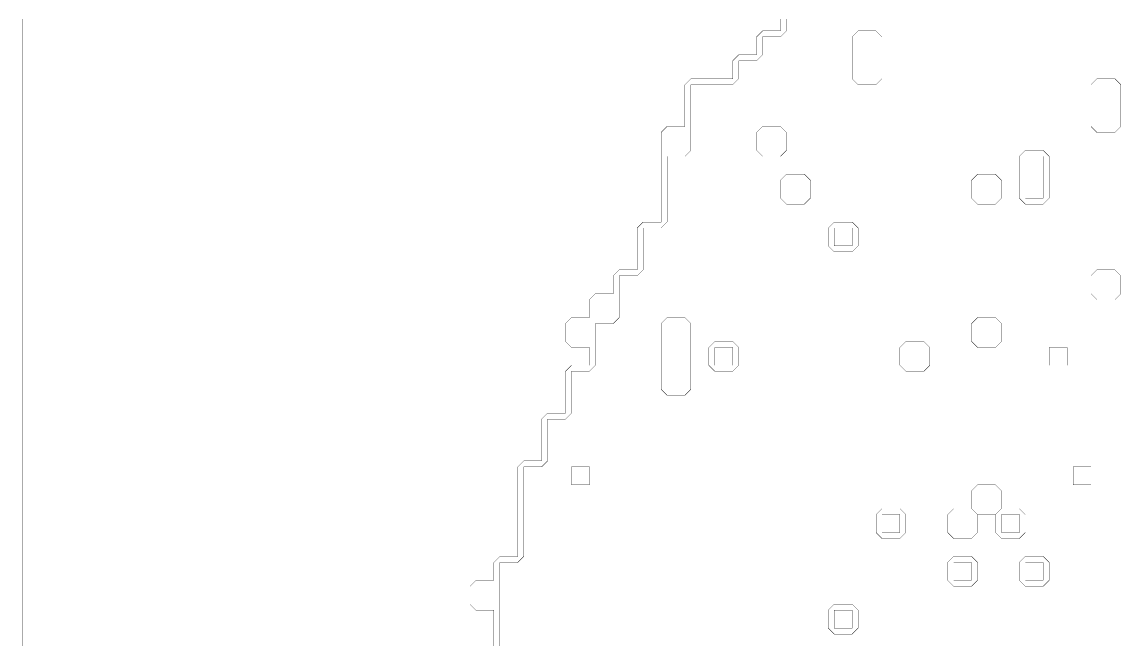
# Model space of a CAD drawing. Header units: metres. Extents: x 0 to 4990, y -4990 to 0.
# Drawn here: x 0 to 1797, y -2358 to -1343 of the extents above; entities that cross this region are included whole.
import ezdxf

# ---------------------------------------------------------------- set-up
doc = ezdxf.new("R2010")
doc.units = ezdxf.units.M
doc.layers.add('conductor', color=1, linetype='Continuous')
doc.layers.add('substrate', color=5, linetype='Continuous')

msp = doc.modelspace()

# ---------------------------------------------------------------- linework, layer by layer
at = {"layer": 'conductor', "const_width": 0.5}
msp.add_lwpolyline([(1250, -1337.890625), (1250, -1347.65625), (1250, -1357.421875), (1240.234375, -1367.1875), (1230.46875, -1367.1875), (1220.703125, -1367.1875), (1210.9375, -1367.1875), (1210.9375, -1376.953125), (1210.9375, -1386.71875), (1210.9375, -1396.484375), (1201.171875, -1406.25), (1191.40625, -1406.25), (1181.640625, -1406.25), (1171.875, -1406.25), (1171.875, -1416.015625), (1171.875, -1425.78125), (1171.875, -1435.546875), (1162.109375, -1445.3125), (1152.34375, -1445.3125), (1142.578125, -1445.3125), (1132.8125, -1445.3125), (1123.046875, -1445.3125), (1113.28125, -1445.3125), (1103.515625, -1445.3125), (1093.75, -1445.3125), (1093.75, -1455.078125), (1093.75, -1464.84375), (1093.75, -1474.609375), (1093.75, -1484.375), (1093.75, -1494.140625), (1093.75, -1503.90625), (1093.75, -1513.671875), (1093.75, -1523.4375), (1093.75, -1533.203125), (1093.75, -1542.96875), (1093.75, -1552.734375), (1083.984375, -1562.5), (1074.21875, -1562.5), (1064.453125, -1562.5), (1054.6875, -1562.5), (1054.6875, -1572.265625), (1054.6875, -1582.03125), (1054.6875, -1591.796875), (1054.6875, -1601.5625), (1054.6875, -1611.328125), (1054.6875, -1621.09375), (1054.6875, -1630.859375), (1054.6875, -1640.625), (1054.6875, -1650.390625), (1054.6875, -1660.15625), (1054.6875, -1669.921875), (1044.921875, -1679.6875), (1035.15625, -1679.6875), (1025.390625, -1679.6875), (1015.625, -1679.6875), (1015.625, -1689.453125), (1015.625, -1699.21875), (1015.625, -1708.984375), (1015.625, -1718.75), (1015.625, -1728.515625), (1015.625, -1738.28125), (1015.625, -1748.046875), (1005.859375, -1757.8125), (996.09375, -1757.8125), (986.328125, -1757.8125), (976.5625, -1757.8125), (976.5625, -1767.578125), (976.5625, -1777.34375), (976.5625, -1787.109375), (976.5625, -1796.875), (976.5625, -1806.640625), (976.5625, -1816.40625), (976.5625, -1826.171875), (966.796875, -1835.9375), (957.03125, -1835.9375), (947.265625, -1835.9375), (937.5, -1835.9375), (937.5, -1845.703125), (937.5, -1855.46875), (937.5, -1865.234375), (937.5, -1875), (937.5, -1884.765625), (937.5, -1894.53125), (937.5, -1904.296875), (927.734375, -1914.0625), (917.96875, -1914.0625), (908.203125, -1914.0625), (898.4375, -1914.0625), (898.4375, -1923.828125), (898.4375, -1933.59375), (898.4375, -1943.359375), (898.4375, -1953.125), (898.4375, -1962.890625), (898.4375, -1972.65625), (898.4375, -1982.421875), (888.671875, -1992.1875), (878.90625, -1992.1875), (869.140625, -1992.1875), (859.375, -1992.1875), (859.375, -2001.953125), (859.375, -2011.71875), (859.375, -2021.484375), (859.375, -2031.25), (859.375, -2041.015625), (859.375, -2050.78125), (859.375, -2060.546875), (849.609375, -2070.3125), (839.84375, -2070.3125), (830.078125, -2070.3125), (820.3125, -2070.3125), (820.3125, -2080.078125), (820.3125, -2089.84375), (820.3125, -2099.609375), (820.3125, -2109.375), (820.3125, -2119.140625), (820.3125, -2128.90625), (820.3125, -2138.671875), (820.3125, -2148.4375), (820.3125, -2158.203125), (820.3125, -2167.96875), (820.3125, -2177.734375), (820.3125, -2187.5), (820.3125, -2197.265625), (820.3125, -2207.03125), (820.3125, -2216.796875), (810.546875, -2226.5625), (800.78125, -2226.5625), (791.015625, -2226.5625), (781.25, -2226.5625), (781.25, -2236.328125), (781.25, -2246.09375), (781.25, -2255.859375), (781.25, -2265.625), (781.25, -2275.390625), (781.25, -2285.15625), (781.25, -2294.921875), (781.25, -2304.6875), (781.25, -2314.453125), (781.25, -2324.21875), (781.25, -2333.984375), (781.25, -2343.75), (781.25, -2353.515625), (781.25, -2363.28125)], dxfattribs=at)
for points in [[(1357.421875, -1367.1875), (1367.1875, -1357.421875), (1376.953125, -1357.421875), (1386.71875, -1357.421875), (1396.484375, -1357.421875), (1406.25, -1367.1875), (1406.25, -1376.953125), (1406.25, -1386.71875), (1406.25, -1396.484375), (1406.25, -1406.25), (1406.25, -1416.015625), (1406.25, -1425.78125), (1406.25, -1435.546875), (1396.484375, -1445.3125), (1386.71875, -1445.3125), (1376.953125, -1445.3125), (1367.1875, -1445.3125), (1357.421875, -1435.546875), (1357.421875, -1425.78125), (1357.421875, -1416.015625), (1357.421875, -1406.25), (1357.421875, -1396.484375), (1357.421875, -1386.71875), (1357.421875, -1376.953125)], [(1748.046875, -1445.3125), (1757.8125, -1435.546875), (1767.578125, -1435.546875), (1777.34375, -1435.546875), (1787.109375, -1435.546875), (1796.875, -1445.3125), (1796.875, -1455.078125), (1796.875, -1464.84375), (1796.875, -1474.609375), (1796.875, -1484.375), (1796.875, -1494.140625), (1796.875, -1503.90625), (1796.875, -1513.671875), (1787.109375, -1523.4375), (1777.34375, -1523.4375), (1767.578125, -1523.4375), (1757.8125, -1523.4375), (1748.046875, -1513.671875), (1748.046875, -1503.90625), (1748.046875, -1494.140625), (1748.046875, -1484.375), (1748.046875, -1474.609375), (1748.046875, -1464.84375), (1748.046875, -1455.078125)], [(1201.171875, -1523.4375), (1210.9375, -1513.671875), (1220.703125, -1513.671875), (1230.46875, -1513.671875), (1240.234375, -1513.671875), (1250, -1523.4375), (1250, -1533.203125), (1250, -1542.96875), (1250, -1552.734375), (1240.234375, -1562.5), (1230.46875, -1562.5), (1220.703125, -1562.5), (1210.9375, -1562.5), (1201.171875, -1552.734375), (1201.171875, -1542.96875), (1201.171875, -1533.203125)], [(1630.859375, -1562.5), (1640.625, -1552.734375), (1650.390625, -1552.734375), (1660.15625, -1552.734375), (1669.921875, -1552.734375), (1679.6875, -1562.5), (1679.6875, -1572.265625), (1679.6875, -1582.03125), (1679.6875, -1591.796875), (1679.6875, -1601.5625), (1679.6875, -1611.328125), (1679.6875, -1621.09375), (1679.6875, -1630.859375), (1669.921875, -1640.625), (1660.15625, -1640.625), (1650.390625, -1640.625), (1640.625, -1640.625), (1630.859375, -1630.859375), (1630.859375, -1621.09375), (1630.859375, -1611.328125), (1630.859375, -1601.5625), (1630.859375, -1591.796875), (1630.859375, -1582.03125), (1630.859375, -1572.265625)], [(1240.234375, -1601.5625), (1250, -1591.796875), (1259.765625, -1591.796875), (1269.53125, -1591.796875), (1279.296875, -1591.796875), (1289.0625, -1601.5625), (1289.0625, -1611.328125), (1289.0625, -1621.09375), (1289.0625, -1630.859375), (1279.296875, -1640.625), (1269.53125, -1640.625), (1259.765625, -1640.625), (1250, -1640.625), (1240.234375, -1630.859375), (1240.234375, -1621.09375), (1240.234375, -1611.328125)], [(1552.734375, -1601.5625), (1562.5, -1591.796875), (1572.265625, -1591.796875), (1582.03125, -1591.796875), (1591.796875, -1591.796875), (1601.5625, -1601.5625), (1601.5625, -1611.328125), (1601.5625, -1621.09375), (1601.5625, -1630.859375), (1591.796875, -1640.625), (1582.03125, -1640.625), (1572.265625, -1640.625), (1562.5, -1640.625), (1552.734375, -1630.859375), (1552.734375, -1621.09375), (1552.734375, -1611.328125)], [(1318.359375, -1679.6875), (1328.125, -1669.921875), (1337.890625, -1669.921875), (1347.65625, -1669.921875), (1357.421875, -1669.921875), (1367.1875, -1679.6875), (1367.1875, -1689.453125), (1367.1875, -1699.21875), (1367.1875, -1708.984375), (1357.421875, -1718.75), (1347.65625, -1718.75), (1337.890625, -1718.75), (1328.125, -1718.75), (1318.359375, -1708.984375), (1318.359375, -1699.21875), (1318.359375, -1689.453125)], [(1748.046875, -1757.8125), (1757.8125, -1748.046875), (1767.578125, -1748.046875), (1777.34375, -1748.046875), (1787.109375, -1748.046875), (1796.875, -1757.8125), (1796.875, -1767.578125), (1796.875, -1777.34375), (1796.875, -1787.109375), (1787.109375, -1796.875), (1777.34375, -1796.875), (1767.578125, -1796.875), (1757.8125, -1796.875), (1748.046875, -1787.109375), (1748.046875, -1777.34375), (1748.046875, -1767.578125)], [(1044.921875, -1835.9375), (1054.6875, -1826.171875), (1064.453125, -1826.171875), (1074.21875, -1826.171875), (1083.984375, -1826.171875), (1093.75, -1835.9375), (1093.75, -1845.703125), (1093.75, -1855.46875), (1093.75, -1865.234375), (1093.75, -1875), (1093.75, -1884.765625), (1093.75, -1894.53125), (1093.75, -1904.296875), (1093.75, -1914.0625), (1093.75, -1923.828125), (1093.75, -1933.59375), (1093.75, -1943.359375), (1083.984375, -1953.125), (1074.21875, -1953.125), (1064.453125, -1953.125), (1054.6875, -1953.125), (1044.921875, -1943.359375), (1044.921875, -1933.59375), (1044.921875, -1923.828125), (1044.921875, -1914.0625), (1044.921875, -1904.296875), (1044.921875, -1894.53125), (1044.921875, -1884.765625), (1044.921875, -1875), (1044.921875, -1865.234375), (1044.921875, -1855.46875), (1044.921875, -1845.703125)], [(1552.734375, -1835.9375), (1562.5, -1826.171875), (1572.265625, -1826.171875), (1582.03125, -1826.171875), (1591.796875, -1826.171875), (1601.5625, -1835.9375), (1601.5625, -1845.703125), (1601.5625, -1855.46875), (1601.5625, -1865.234375), (1591.796875, -1875), (1582.03125, -1875), (1572.265625, -1875), (1562.5, -1875), (1552.734375, -1865.234375), (1552.734375, -1855.46875), (1552.734375, -1845.703125)], [(1123.046875, -1875), (1132.8125, -1865.234375), (1142.578125, -1865.234375), (1152.34375, -1865.234375), (1162.109375, -1865.234375), (1171.875, -1875), (1171.875, -1884.765625), (1171.875, -1894.53125), (1171.875, -1904.296875), (1162.109375, -1914.0625), (1152.34375, -1914.0625), (1142.578125, -1914.0625), (1132.8125, -1914.0625), (1123.046875, -1904.296875), (1123.046875, -1894.53125), (1123.046875, -1884.765625)], [(1435.546875, -1875), (1445.3125, -1865.234375), (1455.078125, -1865.234375), (1464.84375, -1865.234375), (1474.609375, -1865.234375), (1484.375, -1875), (1484.375, -1884.765625), (1484.375, -1894.53125), (1484.375, -1904.296875), (1474.609375, -1914.0625), (1464.84375, -1914.0625), (1455.078125, -1914.0625), (1445.3125, -1914.0625), (1435.546875, -1904.296875), (1435.546875, -1894.53125), (1435.546875, -1884.765625)], [(1552.734375, -2109.375), (1562.5, -2099.609375), (1572.265625, -2099.609375), (1582.03125, -2099.609375), (1591.796875, -2099.609375), (1601.5625, -2109.375), (1601.5625, -2119.140625), (1601.5625, -2128.90625), (1601.5625, -2138.671875), (1591.796875, -2148.4375), (1582.03125, -2148.4375), (1572.265625, -2148.4375), (1562.5, -2148.4375), (1552.734375, -2138.671875), (1552.734375, -2128.90625), (1552.734375, -2119.140625)], [(1396.484375, -2148.4375), (1406.25, -2138.671875), (1416.015625, -2138.671875), (1425.78125, -2138.671875), (1435.546875, -2138.671875), (1445.3125, -2148.4375), (1445.3125, -2158.203125), (1445.3125, -2167.96875), (1445.3125, -2177.734375), (1435.546875, -2187.5), (1425.78125, -2187.5), (1416.015625, -2187.5), (1406.25, -2187.5), (1396.484375, -2177.734375), (1396.484375, -2167.96875), (1396.484375, -2158.203125)], [(1513.671875, -2148.4375), (1523.4375, -2138.671875), (1533.203125, -2138.671875), (1542.96875, -2138.671875), (1552.734375, -2138.671875), (1562.5, -2148.4375), (1562.5, -2158.203125), (1562.5, -2167.96875), (1562.5, -2177.734375), (1552.734375, -2187.5), (1542.96875, -2187.5), (1533.203125, -2187.5), (1523.4375, -2187.5), (1513.671875, -2177.734375), (1513.671875, -2167.96875), (1513.671875, -2158.203125)], [(1591.796875, -2148.4375), (1601.5625, -2138.671875), (1611.328125, -2138.671875), (1621.09375, -2138.671875), (1630.859375, -2138.671875), (1640.625, -2148.4375), (1640.625, -2158.203125), (1640.625, -2167.96875), (1640.625, -2177.734375), (1630.859375, -2187.5), (1621.09375, -2187.5), (1611.328125, -2187.5), (1601.5625, -2187.5), (1591.796875, -2177.734375), (1591.796875, -2167.96875), (1591.796875, -2158.203125)], [(1513.671875, -2226.5625), (1523.4375, -2216.796875), (1533.203125, -2216.796875), (1542.96875, -2216.796875), (1552.734375, -2216.796875), (1562.5, -2226.5625), (1562.5, -2236.328125), (1562.5, -2246.09375), (1562.5, -2255.859375), (1552.734375, -2265.625), (1542.96875, -2265.625), (1533.203125, -2265.625), (1523.4375, -2265.625), (1513.671875, -2255.859375), (1513.671875, -2246.09375), (1513.671875, -2236.328125)], [(1630.859375, -2226.5625), (1640.625, -2216.796875), (1650.390625, -2216.796875), (1660.15625, -2216.796875), (1669.921875, -2216.796875), (1679.6875, -2226.5625), (1679.6875, -2236.328125), (1679.6875, -2246.09375), (1679.6875, -2255.859375), (1669.921875, -2265.625), (1660.15625, -2265.625), (1650.390625, -2265.625), (1640.625, -2265.625), (1630.859375, -2255.859375), (1630.859375, -2246.09375), (1630.859375, -2236.328125)], [(1318.359375, -2304.6875), (1328.125, -2294.921875), (1337.890625, -2294.921875), (1347.65625, -2294.921875), (1357.421875, -2294.921875), (1367.1875, -2304.6875), (1367.1875, -2314.453125), (1367.1875, -2324.21875), (1367.1875, -2333.984375), (1357.421875, -2343.75), (1347.65625, -2343.75), (1337.890625, -2343.75), (1328.125, -2343.75), (1318.359375, -2333.984375), (1318.359375, -2324.21875), (1318.359375, -2314.453125)]]:
    msp.add_lwpolyline(points, close=True, dxfattribs=at)
at = {"layer": 'substrate', "const_width": 0.5}
for points in [[(0, -1337.890625), (0, -1347.65625), (0, -1357.421875), (0, -1367.1875), (0, -1376.953125), (0, -1386.71875), (0, -1396.484375), (0, -1406.25), (0, -1416.015625), (0, -1425.78125), (0, -1435.546875), (0, -1445.3125), (0, -1455.078125), (0, -1464.84375), (0, -1474.609375), (0, -1484.375), (0, -1494.140625), (0, -1503.90625), (0, -1513.671875), (0, -1523.4375), (0, -1533.203125), (0, -1542.96875), (0, -1552.734375), (0, -1562.5), (0, -1572.265625), (0, -1582.03125), (0, -1591.796875), (0, -1601.5625), (0, -1611.328125), (0, -1621.09375), (0, -1630.859375), (0, -1640.625), (0, -1650.390625), (0, -1660.15625), (0, -1669.921875), (0, -1679.6875), (0, -1689.453125), (0, -1699.21875), (0, -1708.984375), (0, -1718.75), (0, -1728.515625), (0, -1738.28125), (0, -1748.046875), (0, -1757.8125), (0, -1767.578125), (0, -1777.34375), (0, -1787.109375), (0, -1796.875), (0, -1806.640625), (0, -1816.40625), (0, -1826.171875), (0, -1835.9375), (0, -1845.703125), (0, -1855.46875), (0, -1865.234375), (0, -1875), (0, -1884.765625), (0, -1894.53125), (0, -1904.296875), (0, -1914.0625), (0, -1923.828125), (0, -1933.59375), (0, -1943.359375), (0, -1953.125), (0, -1962.890625), (0, -1972.65625), (0, -1982.421875), (0, -1992.1875), (0, -2001.953125), (0, -2011.71875), (0, -2021.484375), (0, -2031.25), (0, -2041.015625), (0, -2050.78125), (0, -2060.546875), (0, -2070.3125), (0, -2080.078125), (0, -2089.84375), (0, -2099.609375), (0, -2109.375), (0, -2119.140625), (0, -2128.90625), (0, -2138.671875), (0, -2148.4375), (0, -2158.203125), (0, -2167.96875), (0, -2177.734375), (0, -2187.5), (0, -2197.265625), (0, -2207.03125), (0, -2216.796875), (0, -2226.5625), (0, -2236.328125), (0, -2246.09375), (0, -2255.859375), (0, -2265.625), (0, -2275.390625), (0, -2285.15625), (0, -2294.921875), (0, -2304.6875), (0, -2314.453125), (0, -2324.21875), (0, -2333.984375), (0, -2343.75), (0, -2353.515625), (0, -2363.28125)], [(771.484375, -2363.28125), (771.484375, -2353.515625), (771.484375, -2343.75), (771.484375, -2333.984375), (771.484375, -2324.21875), (771.484375, -2314.453125), (771.484375, -2304.6875), (761.71875, -2304.6875), (751.953125, -2304.6875), (742.1875, -2304.6875), (732.421875, -2294.921875), (732.421875, -2285.15625), (732.421875, -2275.390625), (732.421875, -2265.625), (742.1875, -2255.859375), (751.953125, -2255.859375), (761.71875, -2255.859375), (771.484375, -2255.859375), (771.484375, -2246.09375), (771.484375, -2236.328125), (771.484375, -2226.5625), (781.25, -2216.796875), (791.015625, -2216.796875), (800.78125, -2216.796875), (810.546875, -2216.796875), (810.546875, -2207.03125), (810.546875, -2197.265625), (810.546875, -2187.5), (810.546875, -2177.734375), (810.546875, -2167.96875), (810.546875, -2158.203125), (810.546875, -2148.4375), (810.546875, -2138.671875), (810.546875, -2128.90625), (810.546875, -2119.140625), (810.546875, -2109.375), (810.546875, -2099.609375), (810.546875, -2089.84375), (810.546875, -2080.078125), (810.546875, -2070.3125), (820.3125, -2060.546875), (830.078125, -2060.546875), (839.84375, -2060.546875), (849.609375, -2060.546875), (849.609375, -2050.78125), (849.609375, -2041.015625), (849.609375, -2031.25), (849.609375, -2021.484375), (849.609375, -2011.71875), (849.609375, -2001.953125), (849.609375, -1992.1875), (859.375, -1982.421875), (869.140625, -1982.421875), (878.90625, -1982.421875), (888.671875, -1982.421875), (888.671875, -1972.65625), (888.671875, -1962.890625), (888.671875, -1953.125), (888.671875, -1943.359375), (888.671875, -1933.59375), (888.671875, -1923.828125), (888.671875, -1914.0625), (898.4375, -1904.296875), (908.203125, -1904.296875), (917.96875, -1904.296875), (927.734375, -1904.296875), (927.734375, -1894.53125), (927.734375, -1884.765625), (927.734375, -1875), (917.96875, -1875), (908.203125, -1875), (898.4375, -1875), (888.671875, -1865.234375), (888.671875, -1855.46875), (888.671875, -1845.703125), (888.671875, -1835.9375), (898.4375, -1826.171875), (908.203125, -1826.171875), (917.96875, -1826.171875), (927.734375, -1826.171875), (927.734375, -1816.40625), (927.734375, -1806.640625), (927.734375, -1796.875), (937.5, -1787.109375), (947.265625, -1787.109375), (957.03125, -1787.109375), (966.796875, -1787.109375), (966.796875, -1777.34375), (966.796875, -1767.578125), (966.796875, -1757.8125), (976.5625, -1748.046875), (986.328125, -1748.046875), (996.09375, -1748.046875), (1005.859375, -1748.046875), (1005.859375, -1738.28125), (1005.859375, -1728.515625), (1005.859375, -1718.75), (1005.859375, -1708.984375), (1005.859375, -1699.21875), (1005.859375, -1689.453125), (1005.859375, -1679.6875), (1015.625, -1669.921875), (1025.390625, -1669.921875), (1035.15625, -1669.921875), (1044.921875, -1669.921875), (1044.921875, -1660.15625), (1044.921875, -1650.390625), (1044.921875, -1640.625), (1044.921875, -1630.859375), (1044.921875, -1621.09375), (1044.921875, -1611.328125), (1044.921875, -1601.5625), (1044.921875, -1591.796875), (1044.921875, -1582.03125), (1044.921875, -1572.265625), (1044.921875, -1562.5), (1044.921875, -1552.734375), (1044.921875, -1542.96875), (1044.921875, -1533.203125), (1044.921875, -1523.4375), (1054.6875, -1513.671875), (1064.453125, -1513.671875), (1074.21875, -1513.671875), (1083.984375, -1513.671875), (1083.984375, -1503.90625), (1083.984375, -1494.140625), (1083.984375, -1484.375), (1083.984375, -1474.609375), (1083.984375, -1464.84375), (1083.984375, -1455.078125), (1083.984375, -1445.3125), (1093.75, -1435.546875), (1103.515625, -1435.546875), (1113.28125, -1435.546875), (1123.046875, -1435.546875), (1132.8125, -1435.546875), (1142.578125, -1435.546875), (1152.34375, -1435.546875), (1162.109375, -1435.546875), (1162.109375, -1425.78125), (1162.109375, -1416.015625), (1162.109375, -1406.25), (1171.875, -1396.484375), (1181.640625, -1396.484375), (1191.40625, -1396.484375), (1201.171875, -1396.484375), (1201.171875, -1386.71875), (1201.171875, -1376.953125), (1201.171875, -1367.1875), (1210.9375, -1357.421875), (1220.703125, -1357.421875), (1230.46875, -1357.421875), (1240.234375, -1357.421875), (1240.234375, -1347.65625), (1240.234375, -1337.890625)]]:
    msp.add_lwpolyline(points, dxfattribs=at)
for points in [[(1640.625, -1562.5), (1640.625, -1572.265625), (1640.625, -1582.03125), (1640.625, -1591.796875), (1640.625, -1601.5625), (1640.625, -1611.328125), (1640.625, -1621.09375), (1640.625, -1630.859375), (1650.390625, -1630.859375), (1660.15625, -1630.859375), (1669.921875, -1630.859375), (1669.921875, -1621.09375), (1669.921875, -1611.328125), (1669.921875, -1601.5625), (1669.921875, -1591.796875), (1669.921875, -1582.03125), (1669.921875, -1572.265625), (1669.921875, -1562.5), (1660.15625, -1562.5), (1650.390625, -1562.5)], [(1328.125, -1679.6875), (1328.125, -1689.453125), (1328.125, -1699.21875), (1328.125, -1708.984375), (1337.890625, -1708.984375), (1347.65625, -1708.984375), (1357.421875, -1708.984375), (1357.421875, -1699.21875), (1357.421875, -1689.453125), (1357.421875, -1679.6875), (1347.65625, -1679.6875), (1337.890625, -1679.6875)], [(1132.8125, -1875), (1132.8125, -1884.765625), (1132.8125, -1894.53125), (1132.8125, -1904.296875), (1142.578125, -1904.296875), (1152.34375, -1904.296875), (1162.109375, -1904.296875), (1162.109375, -1894.53125), (1162.109375, -1884.765625), (1162.109375, -1875), (1152.34375, -1875), (1142.578125, -1875)], [(1679.6875, -1875), (1679.6875, -1884.765625), (1679.6875, -1894.53125), (1679.6875, -1904.296875), (1689.453125, -1904.296875), (1699.21875, -1904.296875), (1708.984375, -1904.296875), (1708.984375, -1894.53125), (1708.984375, -1884.765625), (1708.984375, -1875), (1699.21875, -1875), (1689.453125, -1875)], [(898.4375, -2070.3125), (898.4375, -2080.078125), (898.4375, -2089.84375), (898.4375, -2099.609375), (908.203125, -2099.609375), (917.96875, -2099.609375), (927.734375, -2099.609375), (927.734375, -2089.84375), (927.734375, -2080.078125), (927.734375, -2070.3125), (917.96875, -2070.3125), (908.203125, -2070.3125)], [(1718.75, -2070.3125), (1718.75, -2080.078125), (1718.75, -2089.84375), (1718.75, -2099.609375), (1728.515625, -2099.609375), (1738.28125, -2099.609375), (1748.046875, -2099.609375), (1748.046875, -2089.84375), (1748.046875, -2080.078125), (1748.046875, -2070.3125), (1738.28125, -2070.3125), (1728.515625, -2070.3125)], [(1406.25, -2148.4375), (1406.25, -2158.203125), (1406.25, -2167.96875), (1406.25, -2177.734375), (1416.015625, -2177.734375), (1425.78125, -2177.734375), (1435.546875, -2177.734375), (1435.546875, -2167.96875), (1435.546875, -2158.203125), (1435.546875, -2148.4375), (1425.78125, -2148.4375), (1416.015625, -2148.4375)], [(1601.5625, -2148.4375), (1601.5625, -2158.203125), (1601.5625, -2167.96875), (1601.5625, -2177.734375), (1611.328125, -2177.734375), (1621.09375, -2177.734375), (1630.859375, -2177.734375), (1630.859375, -2167.96875), (1630.859375, -2158.203125), (1630.859375, -2148.4375), (1621.09375, -2148.4375), (1611.328125, -2148.4375)], [(1523.4375, -2226.5625), (1523.4375, -2236.328125), (1523.4375, -2246.09375), (1523.4375, -2255.859375), (1533.203125, -2255.859375), (1542.96875, -2255.859375), (1552.734375, -2255.859375), (1552.734375, -2246.09375), (1552.734375, -2236.328125), (1552.734375, -2226.5625), (1542.96875, -2226.5625), (1533.203125, -2226.5625)], [(1640.625, -2226.5625), (1640.625, -2236.328125), (1640.625, -2246.09375), (1640.625, -2255.859375), (1650.390625, -2255.859375), (1660.15625, -2255.859375), (1669.921875, -2255.859375), (1669.921875, -2246.09375), (1669.921875, -2236.328125), (1669.921875, -2226.5625), (1660.15625, -2226.5625), (1650.390625, -2226.5625)], [(1328.125, -2304.6875), (1328.125, -2314.453125), (1328.125, -2324.21875), (1328.125, -2333.984375), (1337.890625, -2333.984375), (1347.65625, -2333.984375), (1357.421875, -2333.984375), (1357.421875, -2324.21875), (1357.421875, -2314.453125), (1357.421875, -2304.6875), (1347.65625, -2304.6875), (1337.890625, -2304.6875)]]:
    msp.add_lwpolyline(points, close=True, dxfattribs=at)

doc.saveas('drawing.dxf')
